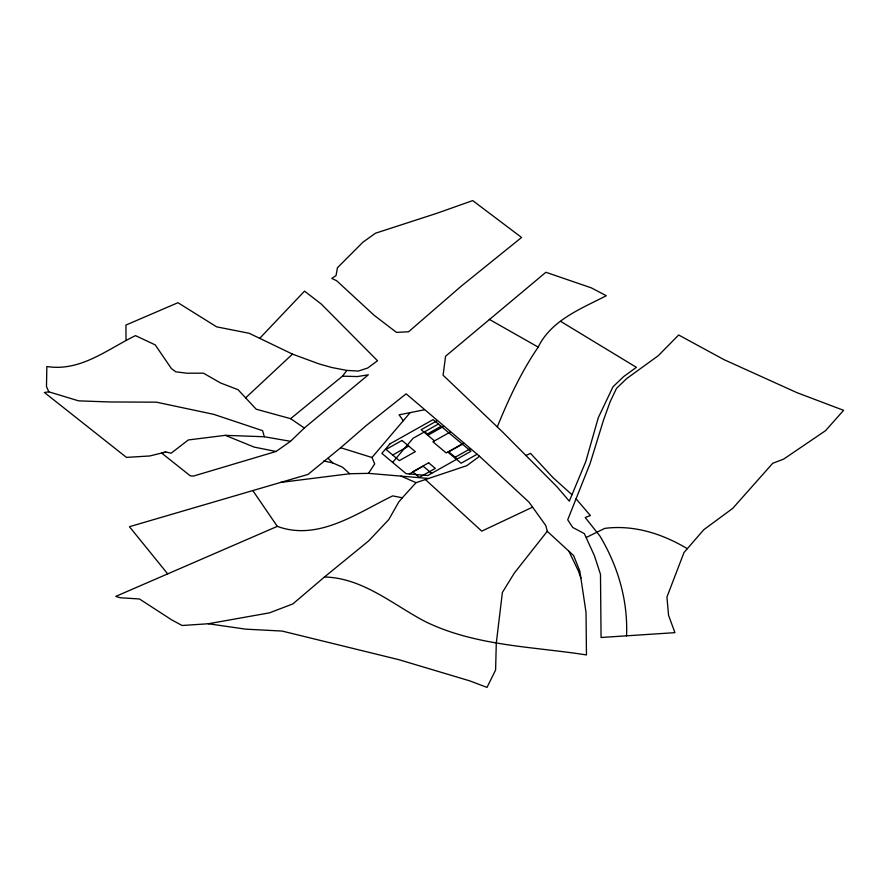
<?xml version="1.0" encoding="UTF-8"?>
<svg xmlns="http://www.w3.org/2000/svg" width="888" height="888" viewBox="0 0 888 888"><rect width="100%" height="100%" fill="white"/><g stroke="black" fill="none" stroke-linecap="round" stroke-linejoin="round"><path stroke-width="1.33" d="M626.495 635.83L626.606 634.365A351.737 242.124 1.4 0 0 618.625 577.355A352.403 242.579 1.4 0 0 599.999 536.152L585.214 517.515L590.365 515.528L576.057 498.823M497.28 426.906C508.569 399.145 521.189 371.994 538.195 347.119C551.259 320.146 581.207 308.658 606.315 295.726L591.33 287.867L545.887 272.272L445.576 356.221L443.09 375.202L502.197 431.601L557.009 486.802L569.319 501.154L585.758 461.638L598.312 417.638L612.953 386.868L623.565 376.645L636.396 367.343L560.761 321.445M280.597 482.439L349.672 473.737L368.476 473.36L374.714 463.858L371.983 457.498L340.67 447.741L308.014 474.414L129.448 526.706L167.688 573.881M342.479 376.168L357.431 376.556L368.331 374.814L304.34 427.983L290.52 441.314L264.324 436.752L262.626 430.68L213.719 414.341L156.421 402.175L109.346 401.953L78.61 400.854L48.829 391.83L46.487 386.635L46.831 366.511C80.608 371.872 107.259 349.306 135.498 335.631L155.222 344.877L171.395 368.564L175.835 371.839L187.013 373.215L203.463 373.182L220.579 382.983L237.995 389.677L256.221 409.213L290.62 418.67L342.479 376.168L346.908 370.418L358.286 371.073L367.732 368.009L377.511 360.75L321.29 304.062L304.529 291.12L259.607 338.45M547.252 531.302L514.319 573.071L502.386 592.451L496.292 643.123L495.593 670.052L487.013 687.401L469.752 680.863L398.845 659.673L282.073 631.057L245.676 629.159L208.325 623.753L182.129 625.507L171.806 619.946L139.472 598.989L120.146 597.735L115.795 596.381L277.3 526.373C318.392 541.436 357.043 513.109 392.696 495.881L402.32 497.791L416.05 482.661L466.766 465.689L479.531 456.277L529.015 502.186L545.854 525.641L547.252 531.302L573.57 555.511L579.82 571.017L586.036 612.498L586.457 654.933C532.223 646.431 475.08 646.098 424.853 621.389C392.54 604.34 362.815 577.966 324.486 576.978L292.918 603.884L269.497 612.842L208.325 623.753M402.32 497.791L398.768 501.998L388.789 519.558L368.775 540.814L324.486 576.978M371.983 457.498L410.167 412.62M392.618 462.371L413.142 438.239L438.406 424.042M687.312 548.695L703.829 529.67L732.711 508.391L772.704 463.303L783.66 459.107L825.54 430.68L843.6 410.323L796.925 392.651L723.831 359.562L678.665 334.998L658.23 355.744L626.639 378.61L616.483 388.4L610.167 401.698L603.518 420.068L590.176 463.303L567.721 519.802L572.705 527.428L584.326 533.599L594.461 555.821L600.488 574.358L601.065 637.495L674.924 632.656L668.553 615.262L666.932 597.036L684.004 552.514L687.312 548.695C662.448 533.821 633.976 524.619 604.75 528.382L586.38 537.395M245.643 397.868L292.485 354.123L319.147 363.947L331.834 367.521L346.908 370.418M340.67 447.741L366.422 425.408L406.138 393.828L479.531 456.277M264.324 436.752L225.33 435.342L188.345 439.949L171.118 453.191L165.79 452.014L161.616 453.047L190.265 475.824L193.429 476.09L276.068 451.47L290.52 441.314M437.129 420.734L421.156 429.714L434.487 440.881M441.081 426.284L427.394 433.977L424.719 431.735M392.685 455.033L408.658 446.065M427.816 435.298L443.789 426.318M450.46 431.912L432.889 441.78L446.209 452.947L463.78 443.079M409.357 473.959L423.165 466.2L431.679 473.337M462.404 444.155L448.718 451.848L457.231 458.985M454.478 457.631L470.451 448.662M477.111 454.245L461.138 463.214L447.807 452.048M532.589 507.159L481.74 531.146L425.385 479.531M525.907 455.477L530.536 453.38L553.002 477.644L571.994 494.738M165.79 452.014L149.706 455.977L126.44 457.387L44.4 392.485L48.829 391.83M424.131 409.845L399.078 414.829L403.307 420.69M368.476 473.36L428.56 478.466M276.068 451.47L254.157 447.097L225.33 435.342M323.754 460.983L332.634 462.859L342.624 467.277L349.672 473.737M401.065 476.135L416.05 482.661M292.485 354.123L249.206 333.289L216.628 326.84L177.955 302.708L125.918 325.064L126.041 339.593M489.288 319.347L538.195 347.119M290.62 418.67L304.34 427.983M328.138 458.33L332.634 462.859M252.814 490.576L277.3 526.373M568.875 551.193L578.41 570.984L580.885 578.132M337.462 267.721L336.03 275.602L331.779 278.432L336.652 280.73L374.114 315.284L396.503 332.401L408.591 331.768L461.372 286.058L521.567 237.462L472.705 200.599L436.963 213.264L375.48 233.211L362.926 242.191L337.462 267.721M389.976 443.845L381.873 453.368L406.116 473.681L427.772 475.524L470.918 451.293L433.111 419.613L389.976 443.845M401.987 440.47L386.014 449.45L399.345 460.617L415.318 451.648L401.987 440.47M428.649 462.815L412.676 471.783L419.336 477.367L435.309 468.398L428.649 462.815"/></g></svg>
